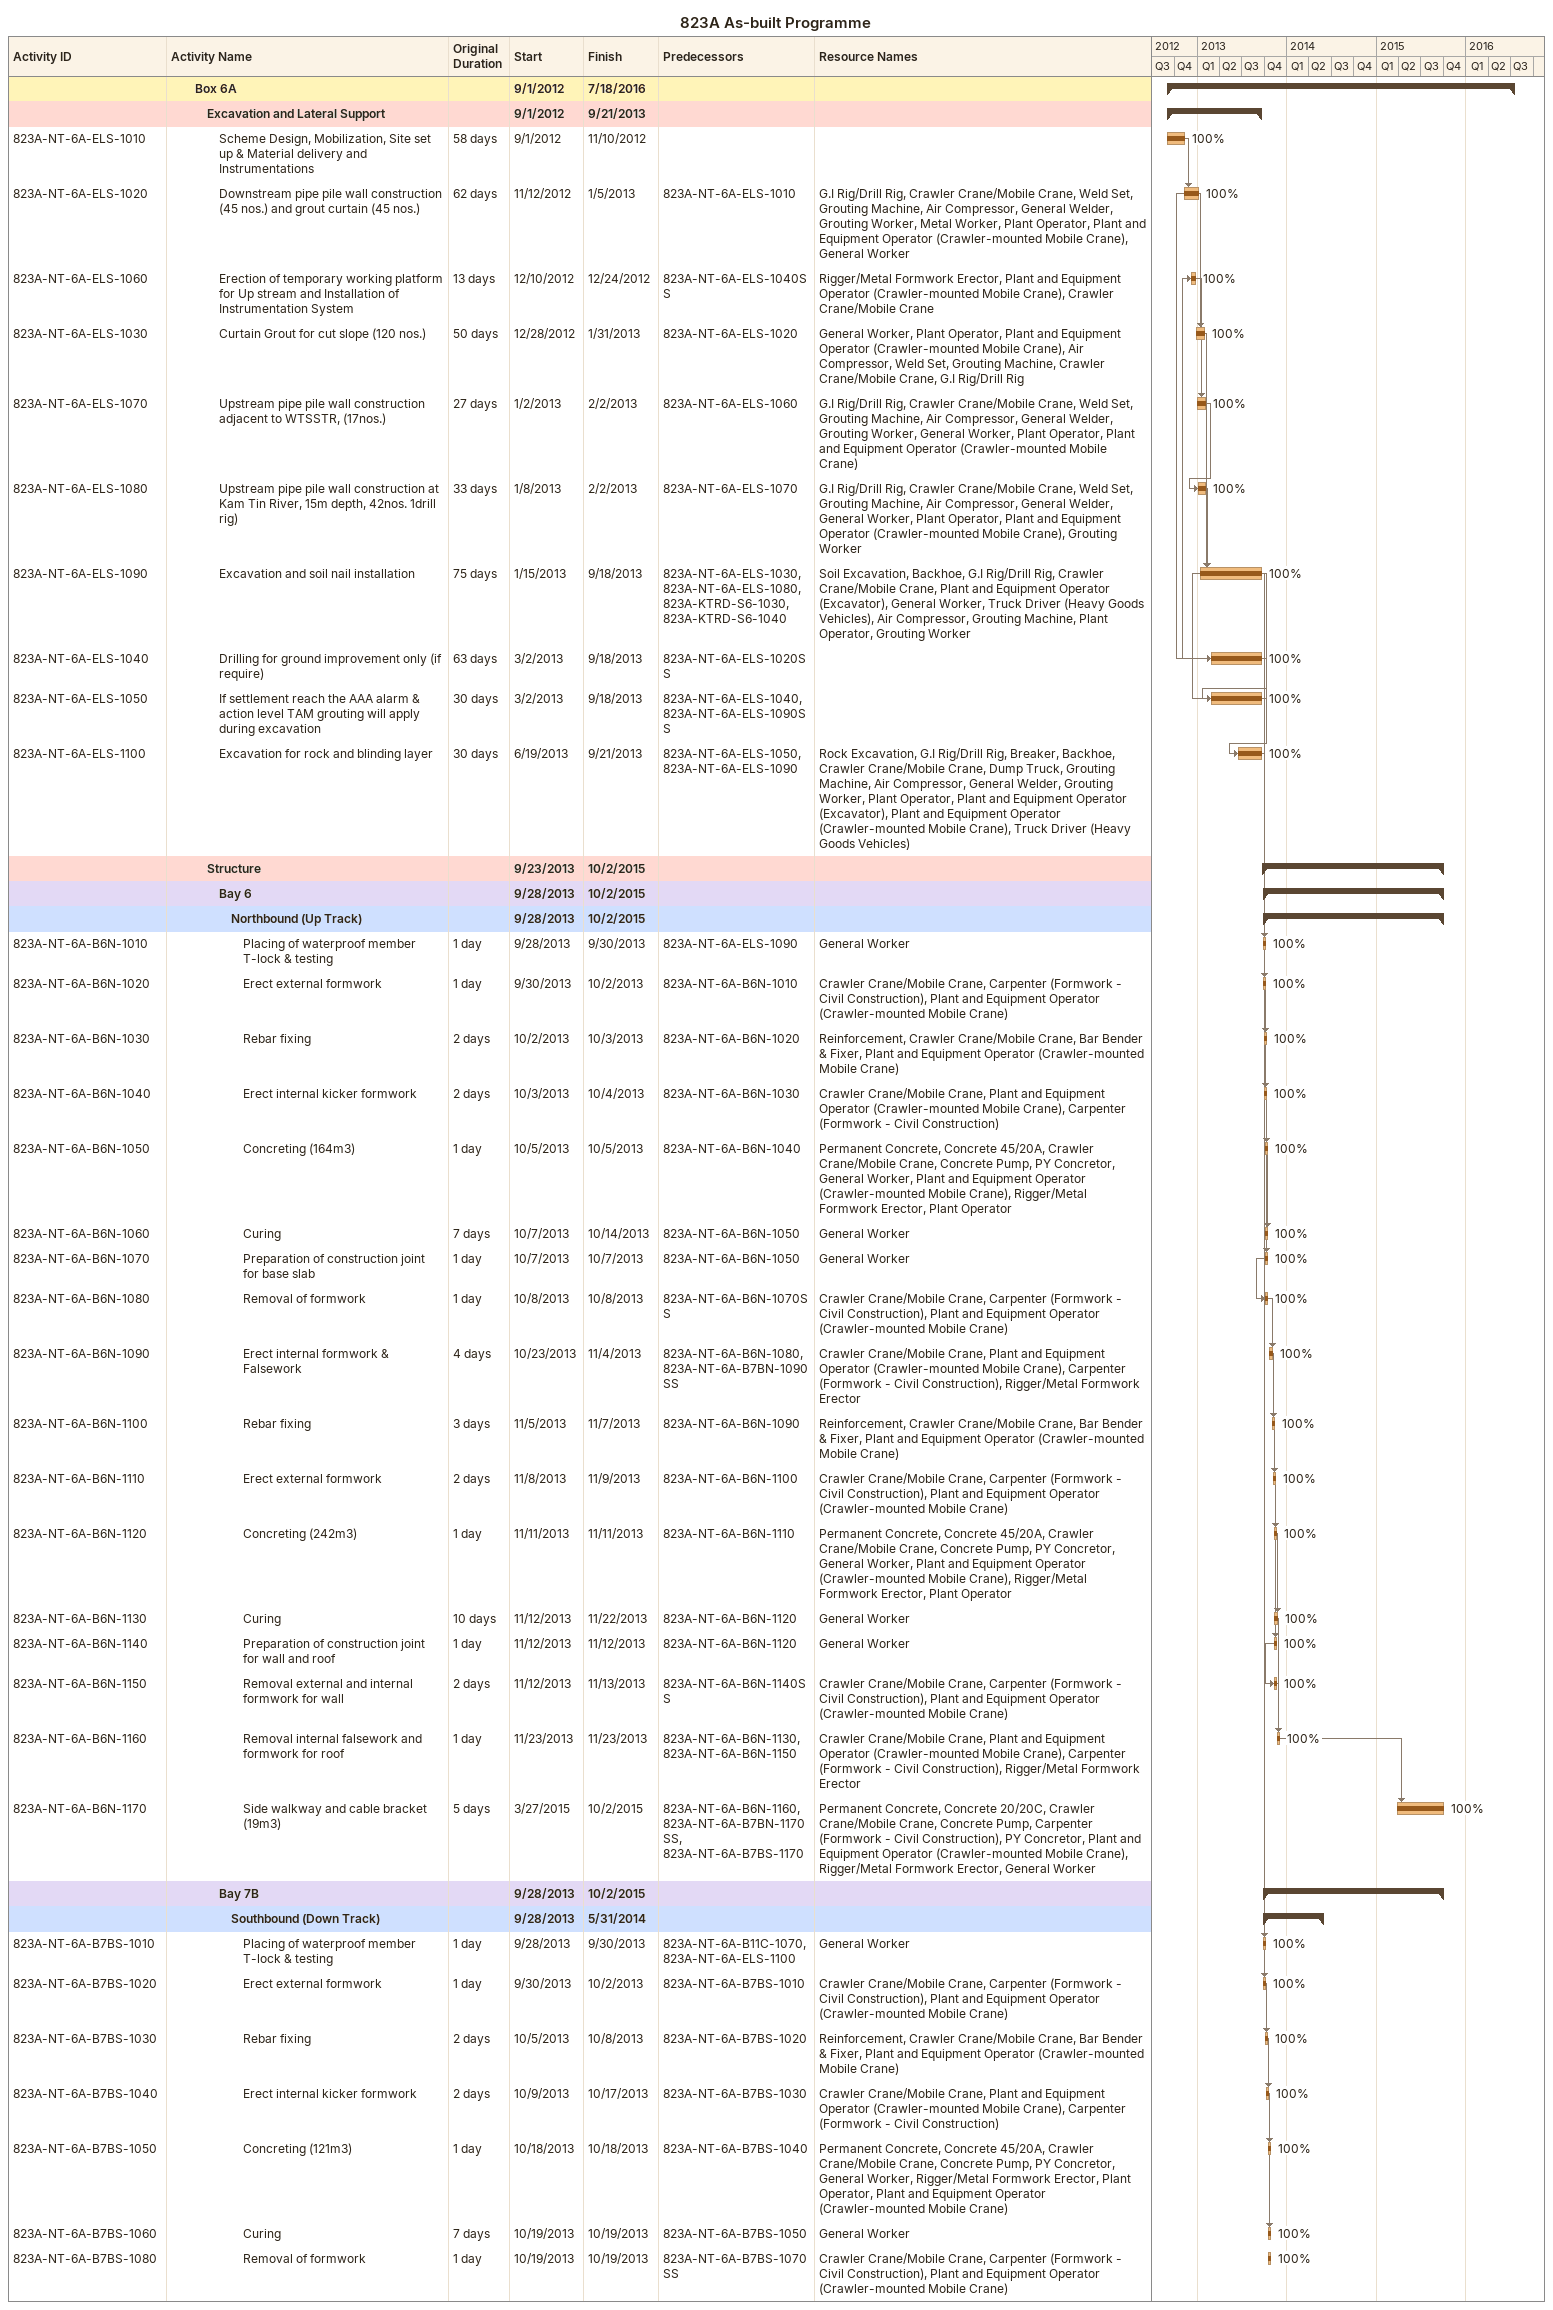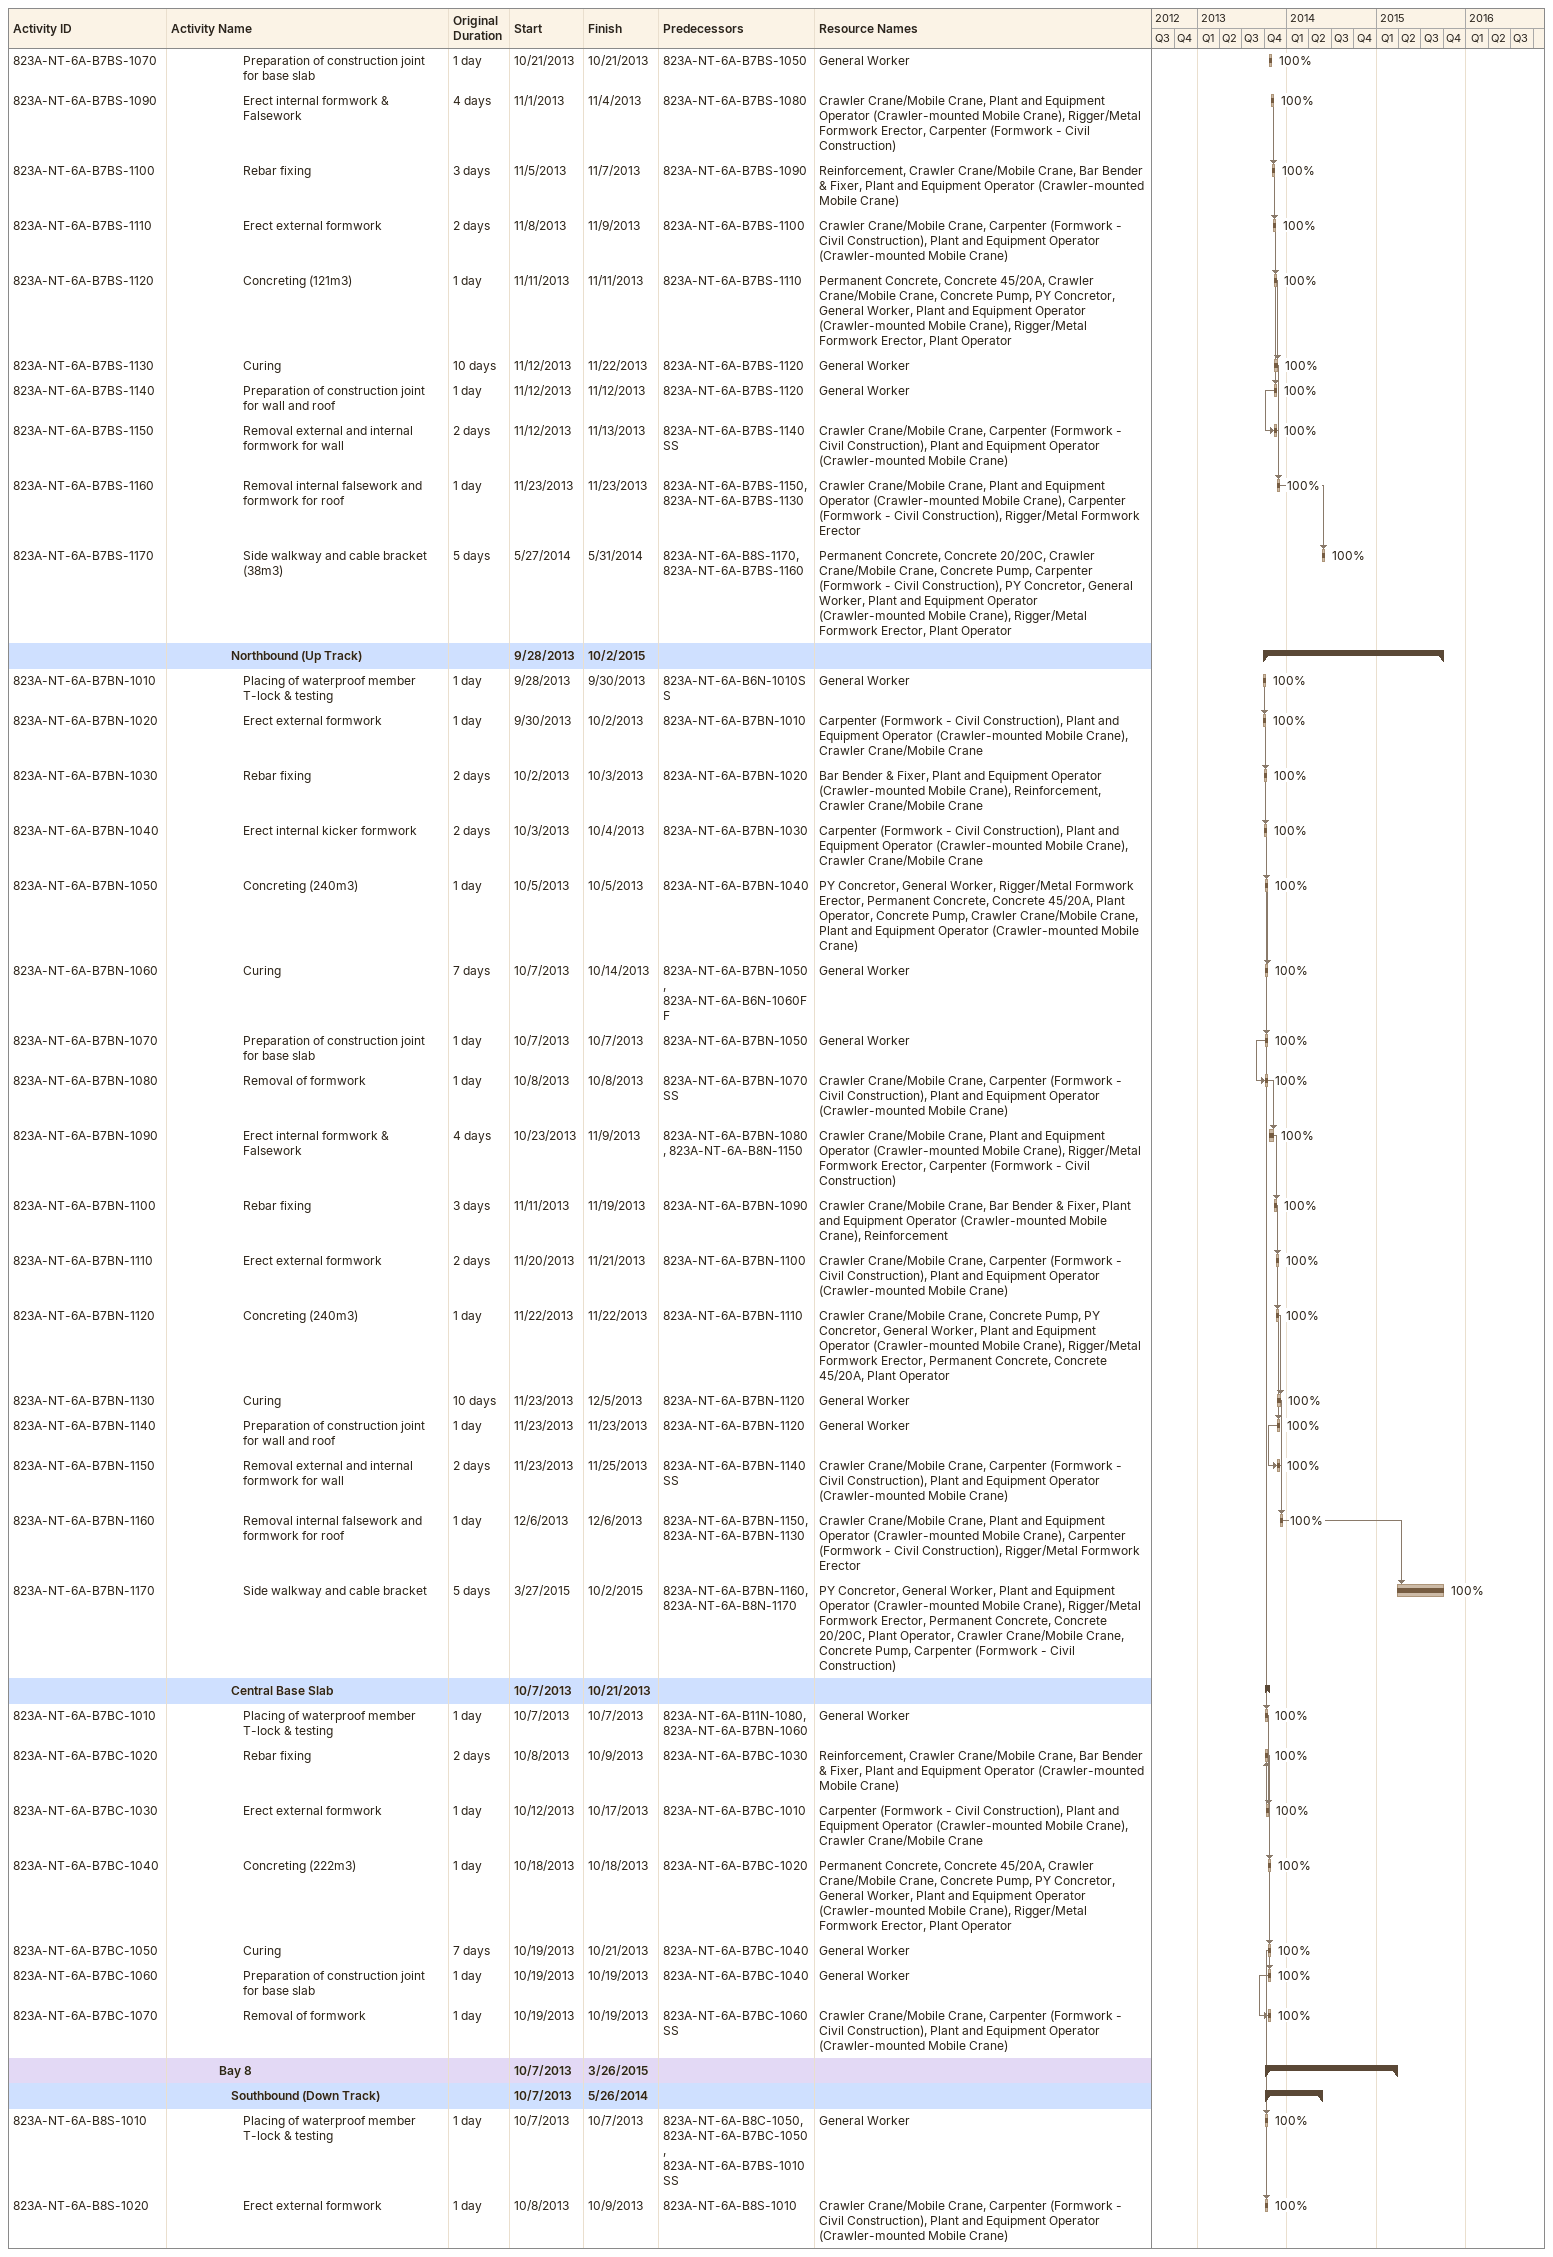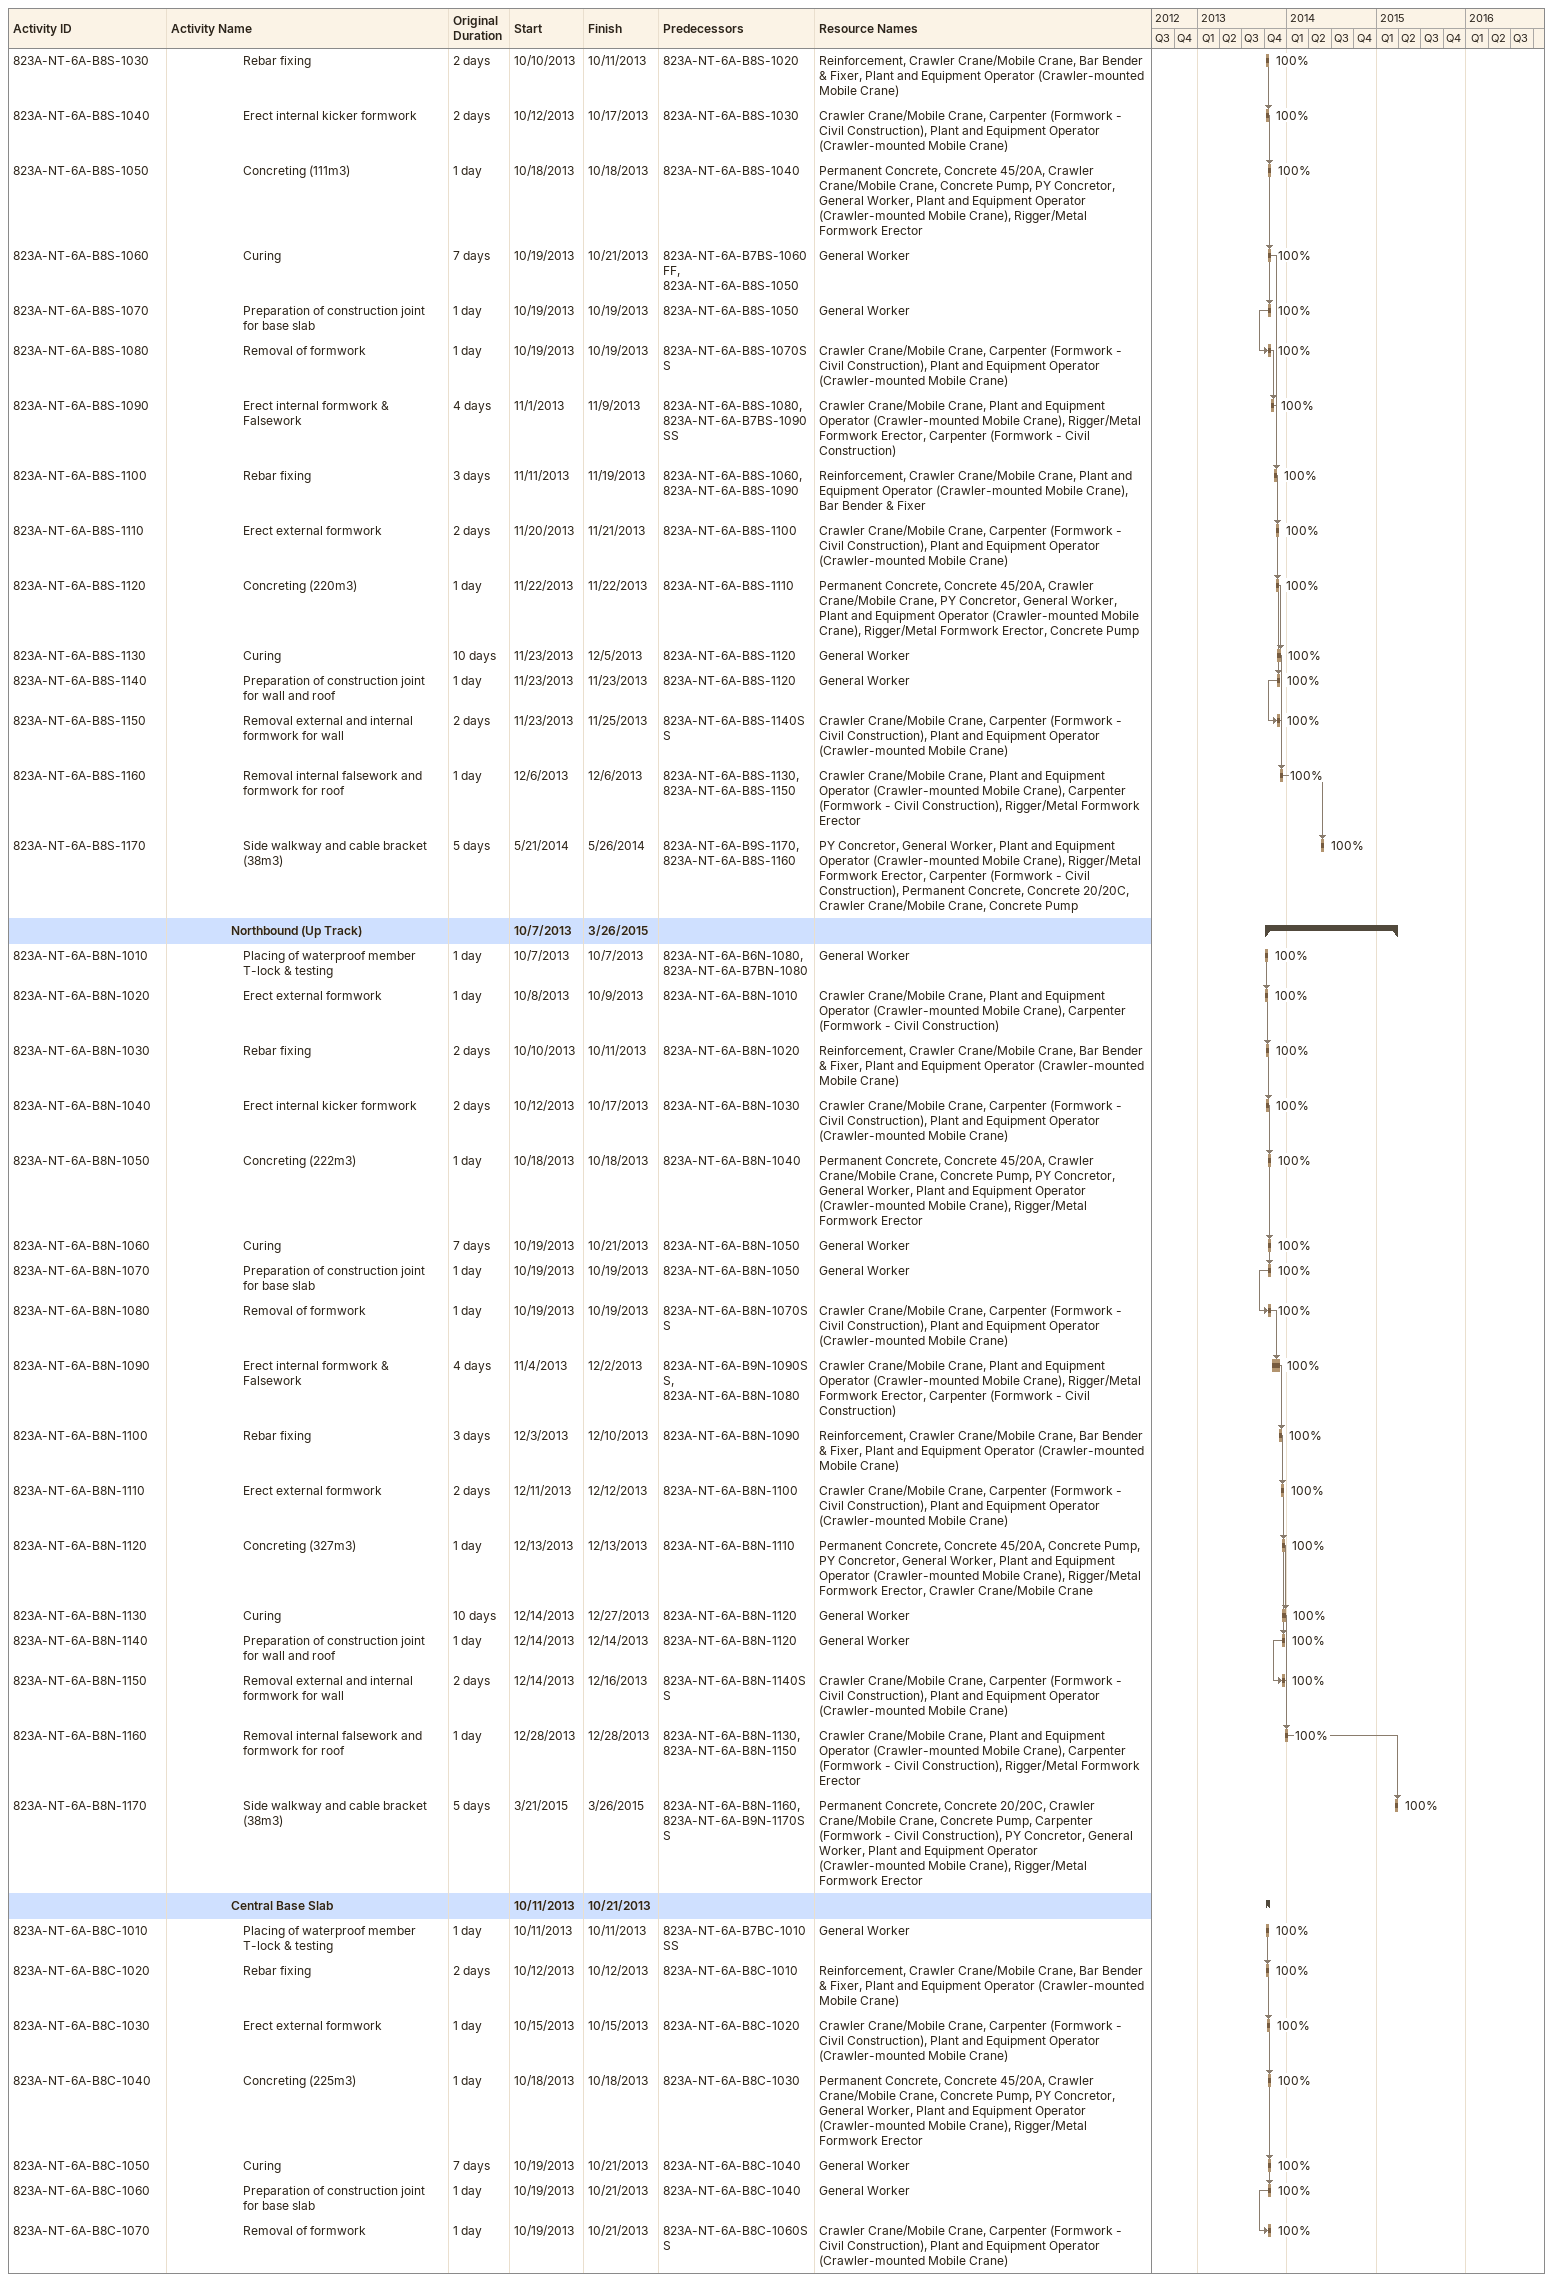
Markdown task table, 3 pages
823A As-built Programme

| ID | Level | Task | Original duration | Start | Finish | Predecessors | Resources | % complete |
|---|---|---|---|---|---|---|---|---|
|  | 3 | **Box 6A** |  | 2012-09-01 | 2016-07-18 |  |  |  |
|  | 4 | **Excavation and Lateral Support** |  | 2012-09-01 | 2013-09-21 |  |  |  |
| 823A-NT-6A-ELS-1010 | 5 | Scheme Design, Mobilization, Site set up & Material delivery and Instrumentations | 58d | 2012-09-01 | 2012-11-10 |  |  | 100 |
| 823A-NT-6A-ELS-1020 | 5 | Downstream pipe pile wall construction (45 nos.) and grout curtain (45 nos.) | 62d | 2012-11-12 | 2013-01-05 | 823A-NT-6A-ELS-1010 | G.I Rig/Drill Rig, Crawler Crane/Mobile Crane, Weld Set, Grouting Machine, Air Compressor, General Welder, Grouting Worker, Metal Worker, Plant Operator, Plant and Equipment Operator (Crawler-mounted Mobile Crane), General Worker | 100 |
| 823A-NT-6A-ELS-1060 | 5 | Erection of temporary working platform for Up stream and Installation of Instrumentation System | 13d | 2012-12-10 | 2012-12-24 | 823A-NT-6A-ELS-1040SS | Rigger/Metal Formwork Erector, Plant and Equipment Operator (Crawler-mounted Mobile Crane), Crawler Crane/Mobile Crane | 100 |
| 823A-NT-6A-ELS-1030 | 5 | Curtain Grout for cut slope (120 nos.) | 50d | 2012-12-28 | 2013-01-31 | 823A-NT-6A-ELS-1020 | General Worker, Plant Operator, Plant and Equipment Operator (Crawler-mounted Mobile Crane), Air Compressor, Weld Set, Grouting Machine, Crawler Crane/Mobile Crane, G.I Rig/Drill Rig | 100 |
| 823A-NT-6A-ELS-1070 | 5 | Upstream pipe pile wall construction adjacent to WTSSTR, (17nos.) | 27d | 2013-01-02 | 2013-02-02 | 823A-NT-6A-ELS-1060 | G.I Rig/Drill Rig, Crawler Crane/Mobile Crane, Weld Set, Grouting Machine, Air Compressor, General Welder, Grouting Worker, General Worker, Plant Operator, Plant and Equipment Operator (Crawler-mounted Mobile Crane) | 100 |
| 823A-NT-6A-ELS-1080 | 5 | Upstream pipe pile wall construction at Kam Tin River, 15m depth, 42nos. 1drill rig) | 33d | 2013-01-08 | 2013-02-02 | 823A-NT-6A-ELS-1070 | G.I Rig/Drill Rig, Crawler Crane/Mobile Crane, Weld Set, Grouting Machine, Air Compressor, General Welder, General Worker, Plant Operator, Plant and Equipment Operator (Crawler-mounted Mobile Crane), Grouting Worker | 100 |
| 823A-NT-6A-ELS-1090 | 5 | Excavation and soil nail installation | 75d | 2013-01-15 | 2013-09-18 | 823A-NT-6A-ELS-1030, 823A-NT-6A-ELS-1080, 823A-KTRD-S6-1030, 823A-KTRD-S6-1040 | Soil Excavation, Backhoe, G.I Rig/Drill Rig, Crawler Crane/Mobile Crane, Plant and Equipment Operator (Excavator), General Worker, Truck Driver (Heavy Goods Vehicles), Air Compressor, Grouting Machine, Plant Operator, Grouting Worker | 100 |
| 823A-NT-6A-ELS-1040 | 5 | Drilling for ground improvement only (if require) | 63d | 2013-03-02 | 2013-09-18 | 823A-NT-6A-ELS-1020SS |  | 100 |
| 823A-NT-6A-ELS-1050 | 5 | If settlement reach the AAA alarm & action level TAM grouting will apply during excavation | 30d | 2013-03-02 | 2013-09-18 | 823A-NT-6A-ELS-1040, 823A-NT-6A-ELS-1090SS |  | 100 |
| 823A-NT-6A-ELS-1100 | 5 | Excavation for rock and blinding layer | 30d | 2013-06-19 | 2013-09-21 | 823A-NT-6A-ELS-1050, 823A-NT-6A-ELS-1090 | Rock Excavation, G.I Rig/Drill Rig, Breaker, Backhoe, Crawler Crane/Mobile Crane, Dump Truck, Grouting Machine, Air Compressor, General Welder, Grouting Worker, Plant Operator, Plant and Equipment Operator (Excavator), Plant and Equipment Operator (Crawler-mounted Mobile Crane), Truck Driver (Heavy Goods Vehicles) | 100 |
|  | 4 | **Structure** |  | 2013-09-23 | 2015-10-02 |  |  |  |
|  | 5 | **Bay 6** |  | 2013-09-28 | 2015-10-02 |  |  |  |
|  | 6 | **Northbound (Up Track)** |  | 2013-09-28 | 2015-10-02 |  |  |  |
| 823A-NT-6A-B6N-1010 | 7 | Placing of waterproof member T-lock & testing | 1d | 2013-09-28 | 2013-09-30 | 823A-NT-6A-ELS-1090 | General Worker | 100 |
| 823A-NT-6A-B6N-1020 | 7 | Erect external formwork | 1d | 2013-09-30 | 2013-10-02 | 823A-NT-6A-B6N-1010 | Crawler Crane/Mobile Crane, Carpenter (Formwork - Civil Construction), Plant and Equipment Operator (Crawler-mounted Mobile Crane) | 100 |
| 823A-NT-6A-B6N-1030 | 7 | Rebar fixing | 2d | 2013-10-02 | 2013-10-03 | 823A-NT-6A-B6N-1020 | Reinforcement, Crawler Crane/Mobile Crane, Bar Bender & Fixer, Plant and Equipment Operator (Crawler-mounted Mobile Crane) | 100 |
| 823A-NT-6A-B6N-1040 | 7 | Erect internal kicker formwork | 2d | 2013-10-03 | 2013-10-04 | 823A-NT-6A-B6N-1030 | Crawler Crane/Mobile Crane, Plant and Equipment Operator (Crawler-mounted Mobile Crane), Carpenter (Formwork - Civil Construction) | 100 |
| 823A-NT-6A-B6N-1050 | 7 | Concreting (164m3) | 1d | 2013-10-05 | 2013-10-05 | 823A-NT-6A-B6N-1040 | Permanent Concrete, Concrete 45/20A, Crawler Crane/Mobile Crane, Concrete Pump, PY Concretor, General Worker, Plant and Equipment Operator (Crawler-mounted Mobile Crane), Rigger/Metal Formwork Erector, Plant Operator | 100 |
| 823A-NT-6A-B6N-1060 | 7 | Curing | 7d | 2013-10-07 | 2013-10-14 | 823A-NT-6A-B6N-1050 | General Worker | 100 |
| 823A-NT-6A-B6N-1070 | 7 | Preparation of construction joint for base slab | 1d | 2013-10-07 | 2013-10-07 | 823A-NT-6A-B6N-1050 | General Worker | 100 |
| 823A-NT-6A-B6N-1080 | 7 | Removal of formwork | 1d | 2013-10-08 | 2013-10-08 | 823A-NT-6A-B6N-1070SS | Crawler Crane/Mobile Crane, Carpenter (Formwork - Civil Construction), Plant and Equipment Operator (Crawler-mounted Mobile Crane) | 100 |
| 823A-NT-6A-B6N-1090 | 7 | Erect internal formwork & Falsework | 4d | 2013-10-23 | 2013-11-04 | 823A-NT-6A-B6N-1080, 823A-NT-6A-B7BN-1090SS | Crawler Crane/Mobile Crane, Plant and Equipment Operator (Crawler-mounted Mobile Crane), Carpenter (Formwork - Civil Construction), Rigger/Metal Formwork Erector | 100 |
| 823A-NT-6A-B6N-1100 | 7 | Rebar fixing | 3d | 2013-11-05 | 2013-11-07 | 823A-NT-6A-B6N-1090 | Reinforcement, Crawler Crane/Mobile Crane, Bar Bender & Fixer, Plant and Equipment Operator (Crawler-mounted Mobile Crane) | 100 |
| 823A-NT-6A-B6N-1110 | 7 | Erect external formwork | 2d | 2013-11-08 | 2013-11-09 | 823A-NT-6A-B6N-1100 | Crawler Crane/Mobile Crane, Carpenter (Formwork - Civil Construction), Plant and Equipment Operator (Crawler-mounted Mobile Crane) | 100 |
| 823A-NT-6A-B6N-1120 | 7 | Concreting (242m3) | 1d | 2013-11-11 | 2013-11-11 | 823A-NT-6A-B6N-1110 | Permanent Concrete, Concrete 45/20A, Crawler Crane/Mobile Crane, Concrete Pump, PY Concretor, General Worker, Plant and Equipment Operator (Crawler-mounted Mobile Crane), Rigger/Metal Formwork Erector, Plant Operator | 100 |
| 823A-NT-6A-B6N-1130 | 7 | Curing | 10d | 2013-11-12 | 2013-11-22 | 823A-NT-6A-B6N-1120 | General Worker | 100 |
| 823A-NT-6A-B6N-1140 | 7 | Preparation of construction joint for wall and roof | 1d | 2013-11-12 | 2013-11-12 | 823A-NT-6A-B6N-1120 | General Worker | 100 |
| 823A-NT-6A-B6N-1150 | 7 | Removal external and internal formwork for wall | 2d | 2013-11-12 | 2013-11-13 | 823A-NT-6A-B6N-1140SS | Crawler Crane/Mobile Crane, Carpenter (Formwork - Civil Construction), Plant and Equipment Operator (Crawler-mounted Mobile Crane) | 100 |
| 823A-NT-6A-B6N-1160 | 7 | Removal internal falsework and formwork for roof | 1d | 2013-11-23 | 2013-11-23 | 823A-NT-6A-B6N-1130, 823A-NT-6A-B6N-1150 | Crawler Crane/Mobile Crane, Plant and Equipment Operator (Crawler-mounted Mobile Crane), Carpenter (Formwork - Civil Construction), Rigger/Metal Formwork Erector | 100 |
| 823A-NT-6A-B6N-1170 | 7 | Side walkway and cable bracket (19m3) | 5d | 2015-03-27 | 2015-10-02 | 823A-NT-6A-B6N-1160, 823A-NT-6A-B7BN-1170SS, 823A-NT-6A-B7BS-1170 | Permanent Concrete, Concrete 20/20C, Crawler Crane/Mobile Crane, Concrete Pump, Carpenter (Formwork - Civil Construction), PY Concretor, Plant and Equipment Operator (Crawler-mounted Mobile Crane), Rigger/Metal Formwork Erector, General Worker | 100 |
|  | 5 | **Bay 7B** |  | 2013-09-28 | 2015-10-02 |  |  |  |
|  | 6 | **Southbound (Down Track)** |  | 2013-09-28 | 2014-05-31 |  |  |  |
| 823A-NT-6A-B7BS-1010 | 7 | Placing of waterproof member T-lock & testing | 1d | 2013-09-28 | 2013-09-30 | 823A-NT-6A-B11C-1070, 823A-NT-6A-ELS-1100 | General Worker | 100 |
| 823A-NT-6A-B7BS-1020 | 7 | Erect external formwork | 1d | 2013-09-30 | 2013-10-02 | 823A-NT-6A-B7BS-1010 | Crawler Crane/Mobile Crane, Carpenter (Formwork - Civil Construction), Plant and Equipment Operator (Crawler-mounted Mobile Crane) | 100 |
| 823A-NT-6A-B7BS-1030 | 7 | Rebar fixing | 2d | 2013-10-05 | 2013-10-08 | 823A-NT-6A-B7BS-1020 | Reinforcement, Crawler Crane/Mobile Crane, Bar Bender & Fixer, Plant and Equipment Operator (Crawler-mounted Mobile Crane) | 100 |
| 823A-NT-6A-B7BS-1040 | 7 | Erect internal kicker formwork | 2d | 2013-10-09 | 2013-10-17 | 823A-NT-6A-B7BS-1030 | Crawler Crane/Mobile Crane, Plant and Equipment Operator (Crawler-mounted Mobile Crane), Carpenter (Formwork - Civil Construction) | 100 |
| 823A-NT-6A-B7BS-1050 | 7 | Concreting (121m3) | 1d | 2013-10-18 | 2013-10-18 | 823A-NT-6A-B7BS-1040 | Permanent Concrete, Concrete 45/20A, Crawler Crane/Mobile Crane, Concrete Pump, PY Concretor, General Worker, Rigger/Metal Formwork Erector, Plant Operator, Plant and Equipment Operator (Crawler-mounted Mobile Crane) | 100 |
| 823A-NT-6A-B7BS-1060 | 7 | Curing | 7d | 2013-10-19 | 2013-10-19 | 823A-NT-6A-B7BS-1050 | General Worker | 100 |
| 823A-NT-6A-B7BS-1080 | 7 | Removal of formwork | 1d | 2013-10-19 | 2013-10-19 | 823A-NT-6A-B7BS-1070SS | Crawler Crane/Mobile Crane, Carpenter (Formwork - Civil Construction), Plant and Equipment Operator (Crawler-mounted Mobile Crane) | 100 |
| 823A-NT-6A-B7BS-1070 | 7 | Preparation of construction joint for base slab | 1d | 2013-10-21 | 2013-10-21 | 823A-NT-6A-B7BS-1050 | General Worker | 100 |
| 823A-NT-6A-B7BS-1090 | 7 | Erect internal formwork & Falsework | 4d | 2013-11-01 | 2013-11-04 | 823A-NT-6A-B7BS-1080 | Crawler Crane/Mobile Crane, Plant and Equipment Operator (Crawler-mounted Mobile Crane), Rigger/Metal Formwork Erector, Carpenter (Formwork - Civil Construction) | 100 |
| 823A-NT-6A-B7BS-1100 | 7 | Rebar fixing | 3d | 2013-11-05 | 2013-11-07 | 823A-NT-6A-B7BS-1090 | Reinforcement, Crawler Crane/Mobile Crane, Bar Bender & Fixer, Plant and Equipment Operator (Crawler-mounted Mobile Crane) | 100 |
| 823A-NT-6A-B7BS-1110 | 7 | Erect external formwork | 2d | 2013-11-08 | 2013-11-09 | 823A-NT-6A-B7BS-1100 | Crawler Crane/Mobile Crane, Carpenter (Formwork - Civil Construction), Plant and Equipment Operator (Crawler-mounted Mobile Crane) | 100 |
| 823A-NT-6A-B7BS-1120 | 7 | Concreting (121m3) | 1d | 2013-11-11 | 2013-11-11 | 823A-NT-6A-B7BS-1110 | Permanent Concrete, Concrete 45/20A, Crawler Crane/Mobile Crane, Concrete Pump, PY Concretor, General Worker, Plant and Equipment Operator (Crawler-mounted Mobile Crane), Rigger/Metal Formwork Erector, Plant Operator | 100 |
| 823A-NT-6A-B7BS-1130 | 7 | Curing | 10d | 2013-11-12 | 2013-11-22 | 823A-NT-6A-B7BS-1120 | General Worker | 100 |
| 823A-NT-6A-B7BS-1140 | 7 | Preparation of construction joint for wall and roof | 1d | 2013-11-12 | 2013-11-12 | 823A-NT-6A-B7BS-1120 | General Worker | 100 |
| 823A-NT-6A-B7BS-1150 | 7 | Removal external and internal formwork for wall | 2d | 2013-11-12 | 2013-11-13 | 823A-NT-6A-B7BS-1140SS | Crawler Crane/Mobile Crane, Carpenter (Formwork - Civil Construction), Plant and Equipment Operator (Crawler-mounted Mobile Crane) | 100 |
| 823A-NT-6A-B7BS-1160 | 7 | Removal internal falsework and formwork for roof | 1d | 2013-11-23 | 2013-11-23 | 823A-NT-6A-B7BS-1150, 823A-NT-6A-B7BS-1130 | Crawler Crane/Mobile Crane, Plant and Equipment Operator (Crawler-mounted Mobile Crane), Carpenter (Formwork - Civil Construction), Rigger/Metal Formwork Erector | 100 |
| 823A-NT-6A-B7BS-1170 | 7 | Side walkway and cable bracket (38m3) | 5d | 2014-05-27 | 2014-05-31 | 823A-NT-6A-B8S-1170, 823A-NT-6A-B7BS-1160 | Permanent Concrete, Concrete 20/20C, Crawler Crane/Mobile Crane, Concrete Pump, Carpenter (Formwork - Civil Construction), PY Concretor, General Worker, Plant and Equipment Operator (Crawler-mounted Mobile Crane), Rigger/Metal Formwork Erector, Plant Operator | 100 |
|  | 6 | **Northbound (Up Track)** |  | 2013-09-28 | 2015-10-02 |  |  |  |
| 823A-NT-6A-B7BN-1010 | 7 | Placing of waterproof member T-lock & testing | 1d | 2013-09-28 | 2013-09-30 | 823A-NT-6A-B6N-1010SS | General Worker | 100 |
| 823A-NT-6A-B7BN-1020 | 7 | Erect external formwork | 1d | 2013-09-30 | 2013-10-02 | 823A-NT-6A-B7BN-1010 | Carpenter (Formwork - Civil Construction), Plant and Equipment Operator (Crawler-mounted Mobile Crane), Crawler Crane/Mobile Crane | 100 |
| 823A-NT-6A-B7BN-1030 | 7 | Rebar fixing | 2d | 2013-10-02 | 2013-10-03 | 823A-NT-6A-B7BN-1020 | Bar Bender & Fixer, Plant and Equipment Operator (Crawler-mounted Mobile Crane), Reinforcement, Crawler Crane/Mobile Crane | 100 |
| 823A-NT-6A-B7BN-1040 | 7 | Erect internal kicker formwork | 2d | 2013-10-03 | 2013-10-04 | 823A-NT-6A-B7BN-1030 | Carpenter (Formwork - Civil Construction), Plant and Equipment Operator (Crawler-mounted Mobile Crane), Crawler Crane/Mobile Crane | 100 |
| 823A-NT-6A-B7BN-1050 | 7 | Concreting (240m3) | 1d | 2013-10-05 | 2013-10-05 | 823A-NT-6A-B7BN-1040 | PY Concretor, General Worker, Rigger/Metal Formwork Erector, Permanent Concrete, Concrete 45/20A, Plant Operator, Concrete Pump, Crawler Crane/Mobile Crane, Plant and Equipment Operator (Crawler-mounted Mobile Crane) | 100 |
| 823A-NT-6A-B7BN-1060 | 7 | Curing | 7d | 2013-10-07 | 2013-10-14 | 823A-NT-6A-B7BN-1050, 823A-NT-6A-B6N-1060FF | General Worker | 100 |
| 823A-NT-6A-B7BN-1070 | 7 | Preparation of construction joint for base slab | 1d | 2013-10-07 | 2013-10-07 | 823A-NT-6A-B7BN-1050 | General Worker | 100 |
| 823A-NT-6A-B7BN-1080 | 7 | Removal of formwork | 1d | 2013-10-08 | 2013-10-08 | 823A-NT-6A-B7BN-1070SS | Crawler Crane/Mobile Crane, Carpenter (Formwork - Civil Construction), Plant and Equipment Operator (Crawler-mounted Mobile Crane) | 100 |
| 823A-NT-6A-B7BN-1090 | 7 | Erect internal formwork & Falsework | 4d | 2013-10-23 | 2013-11-09 | 823A-NT-6A-B7BN-1080, 823A-NT-6A-B8N-1150 | Crawler Crane/Mobile Crane, Plant and Equipment Operator (Crawler-mounted Mobile Crane), Rigger/Metal Formwork Erector, Carpenter (Formwork - Civil Construction) | 100 |
| 823A-NT-6A-B7BN-1100 | 7 | Rebar fixing | 3d | 2013-11-11 | 2013-11-19 | 823A-NT-6A-B7BN-1090 | Crawler Crane/Mobile Crane, Bar Bender & Fixer, Plant and Equipment Operator (Crawler-mounted Mobile Crane), Reinforcement | 100 |
| 823A-NT-6A-B7BN-1110 | 7 | Erect external formwork | 2d | 2013-11-20 | 2013-11-21 | 823A-NT-6A-B7BN-1100 | Crawler Crane/Mobile Crane, Carpenter (Formwork - Civil Construction), Plant and Equipment Operator (Crawler-mounted Mobile Crane) | 100 |
| 823A-NT-6A-B7BN-1120 | 7 | Concreting (240m3) | 1d | 2013-11-22 | 2013-11-22 | 823A-NT-6A-B7BN-1110 | Crawler Crane/Mobile Crane, Concrete Pump, PY Concretor, General Worker, Plant and Equipment Operator (Crawler-mounted Mobile Crane), Rigger/Metal Formwork Erector, Permanent Concrete, Concrete 45/20A, Plant Operator | 100 |
| 823A-NT-6A-B7BN-1130 | 7 | Curing | 10d | 2013-11-23 | 2013-12-05 | 823A-NT-6A-B7BN-1120 | General Worker | 100 |
| 823A-NT-6A-B7BN-1140 | 7 | Preparation of construction joint for wall and roof | 1d | 2013-11-23 | 2013-11-23 | 823A-NT-6A-B7BN-1120 | General Worker | 100 |
| 823A-NT-6A-B7BN-1150 | 7 | Removal external and internal formwork for wall | 2d | 2013-11-23 | 2013-11-25 | 823A-NT-6A-B7BN-1140SS | Crawler Crane/Mobile Crane, Carpenter (Formwork - Civil Construction), Plant and Equipment Operator (Crawler-mounted Mobile Crane) | 100 |
| 823A-NT-6A-B7BN-1160 | 7 | Removal internal falsework and formwork for roof | 1d | 2013-12-06 | 2013-12-06 | 823A-NT-6A-B7BN-1150, 823A-NT-6A-B7BN-1130 | Crawler Crane/Mobile Crane, Plant and Equipment Operator (Crawler-mounted Mobile Crane), Carpenter (Formwork - Civil Construction), Rigger/Metal Formwork Erector | 100 |
| 823A-NT-6A-B7BN-1170 | 7 | Side walkway and cable bracket | 5d | 2015-03-27 | 2015-10-02 | 823A-NT-6A-B7BN-1160, 823A-NT-6A-B8N-1170 | PY Concretor, General Worker, Plant and Equipment Operator (Crawler-mounted Mobile Crane), Rigger/Metal Formwork Erector, Permanent Concrete, Concrete 20/20C, Plant Operator, Crawler Crane/Mobile Crane, Concrete Pump, Carpenter (Formwork - Civil Construction) | 100 |
|  | 6 | **Central Base Slab** |  | 2013-10-07 | 2013-10-21 |  |  |  |
| 823A-NT-6A-B7BC-1010 | 7 | Placing of waterproof member T-lock & testing | 1d | 2013-10-07 | 2013-10-07 | 823A-NT-6A-B11N-1080, 823A-NT-6A-B7BN-1060 | General Worker | 100 |
| 823A-NT-6A-B7BC-1020 | 7 | Rebar fixing | 2d | 2013-10-08 | 2013-10-09 | 823A-NT-6A-B7BC-1030 | Reinforcement, Crawler Crane/Mobile Crane, Bar Bender & Fixer, Plant and Equipment Operator (Crawler-mounted Mobile Crane) | 100 |
| 823A-NT-6A-B7BC-1030 | 7 | Erect external formwork | 1d | 2013-10-12 | 2013-10-17 | 823A-NT-6A-B7BC-1010 | Carpenter (Formwork - Civil Construction), Plant and Equipment Operator (Crawler-mounted Mobile Crane), Crawler Crane/Mobile Crane | 100 |
| 823A-NT-6A-B7BC-1040 | 7 | Concreting (222m3) | 1d | 2013-10-18 | 2013-10-18 | 823A-NT-6A-B7BC-1020 | Permanent Concrete, Concrete 45/20A, Crawler Crane/Mobile Crane, Concrete Pump, PY Concretor, General Worker, Plant and Equipment Operator (Crawler-mounted Mobile Crane), Rigger/Metal Formwork Erector, Plant Operator | 100 |
| 823A-NT-6A-B7BC-1050 | 7 | Curing | 7d | 2013-10-19 | 2013-10-21 | 823A-NT-6A-B7BC-1040 | General Worker | 100 |
| 823A-NT-6A-B7BC-1060 | 7 | Preparation of construction joint for base slab | 1d | 2013-10-19 | 2013-10-19 | 823A-NT-6A-B7BC-1040 | General Worker | 100 |
| 823A-NT-6A-B7BC-1070 | 7 | Removal of formwork | 1d | 2013-10-19 | 2013-10-19 | 823A-NT-6A-B7BC-1060SS | Crawler Crane/Mobile Crane, Carpenter (Formwork - Civil Construction), Plant and Equipment Operator (Crawler-mounted Mobile Crane) | 100 |
|  | 5 | **Bay 8** |  | 2013-10-07 | 2015-03-26 |  |  |  |
|  | 6 | **Southbound (Down Track)** |  | 2013-10-07 | 2014-05-26 |  |  |  |
| 823A-NT-6A-B8S-1010 | 7 | Placing of waterproof member T-lock & testing | 1d | 2013-10-07 | 2013-10-07 | 823A-NT-6A-B8C-1050, 823A-NT-6A-B7BC-1050, 823A-NT-6A-B7BS-1010SS | General Worker | 100 |
| 823A-NT-6A-B8S-1020 | 7 | Erect external formwork | 1d | 2013-10-08 | 2013-10-09 | 823A-NT-6A-B8S-1010 | Crawler Crane/Mobile Crane, Carpenter (Formwork - Civil Construction), Plant and Equipment Operator (Crawler-mounted Mobile Crane) | 100 |
| 823A-NT-6A-B8S-1030 | 7 | Rebar fixing | 2d | 2013-10-10 | 2013-10-11 | 823A-NT-6A-B8S-1020 | Reinforcement, Crawler Crane/Mobile Crane, Bar Bender & Fixer, Plant and Equipment Operator (Crawler-mounted Mobile Crane) | 100 |
| 823A-NT-6A-B8S-1040 | 7 | Erect internal kicker formwork | 2d | 2013-10-12 | 2013-10-17 | 823A-NT-6A-B8S-1030 | Crawler Crane/Mobile Crane, Carpenter (Formwork - Civil Construction), Plant and Equipment Operator (Crawler-mounted Mobile Crane) | 100 |
| 823A-NT-6A-B8S-1050 | 7 | Concreting (111m3) | 1d | 2013-10-18 | 2013-10-18 | 823A-NT-6A-B8S-1040 | Permanent Concrete, Concrete 45/20A, Crawler Crane/Mobile Crane, Concrete Pump, PY Concretor, General Worker, Plant and Equipment Operator (Crawler-mounted Mobile Crane), Rigger/Metal Formwork Erector | 100 |
| 823A-NT-6A-B8S-1060 | 7 | Curing | 7d | 2013-10-19 | 2013-10-21 | 823A-NT-6A-B7BS-1060FF, 823A-NT-6A-B8S-1050 | General Worker | 100 |
| 823A-NT-6A-B8S-1070 | 7 | Preparation of construction joint for base slab | 1d | 2013-10-19 | 2013-10-19 | 823A-NT-6A-B8S-1050 | General Worker | 100 |
| 823A-NT-6A-B8S-1080 | 7 | Removal of formwork | 1d | 2013-10-19 | 2013-10-19 | 823A-NT-6A-B8S-1070SS | Crawler Crane/Mobile Crane, Carpenter (Formwork - Civil Construction), Plant and Equipment Operator (Crawler-mounted Mobile Crane) | 100 |
| 823A-NT-6A-B8S-1090 | 7 | Erect internal formwork & Falsework | 4d | 2013-11-01 | 2013-11-09 | 823A-NT-6A-B8S-1080, 823A-NT-6A-B7BS-1090SS | Crawler Crane/Mobile Crane, Plant and Equipment Operator (Crawler-mounted Mobile Crane), Rigger/Metal Formwork Erector, Carpenter (Formwork - Civil Construction) | 100 |
| 823A-NT-6A-B8S-1100 | 7 | Rebar fixing | 3d | 2013-11-11 | 2013-11-19 | 823A-NT-6A-B8S-1060, 823A-NT-6A-B8S-1090 | Reinforcement, Crawler Crane/Mobile Crane, Plant and Equipment Operator (Crawler-mounted Mobile Crane), Bar Bender & Fixer | 100 |
| 823A-NT-6A-B8S-1110 | 7 | Erect external formwork | 2d | 2013-11-20 | 2013-11-21 | 823A-NT-6A-B8S-1100 | Crawler Crane/Mobile Crane, Carpenter (Formwork - Civil Construction), Plant and Equipment Operator (Crawler-mounted Mobile Crane) | 100 |
| 823A-NT-6A-B8S-1120 | 7 | Concreting (220m3) | 1d | 2013-11-22 | 2013-11-22 | 823A-NT-6A-B8S-1110 | Permanent Concrete, Concrete 45/20A, Crawler Crane/Mobile Crane, PY Concretor, General Worker, Plant and Equipment Operator (Crawler-mounted Mobile Crane), Rigger/Metal Formwork Erector, Concrete Pump | 100 |
| 823A-NT-6A-B8S-1130 | 7 | Curing | 10d | 2013-11-23 | 2013-12-05 | 823A-NT-6A-B8S-1120 | General Worker | 100 |
| 823A-NT-6A-B8S-1140 | 7 | Preparation of construction joint for wall and roof | 1d | 2013-11-23 | 2013-11-23 | 823A-NT-6A-B8S-1120 | General Worker | 100 |
| 823A-NT-6A-B8S-1150 | 7 | Removal external and internal formwork for wall | 2d | 2013-11-23 | 2013-11-25 | 823A-NT-6A-B8S-1140SS | Crawler Crane/Mobile Crane, Carpenter (Formwork - Civil Construction), Plant and Equipment Operator (Crawler-mounted Mobile Crane) | 100 |
| 823A-NT-6A-B8S-1160 | 7 | Removal internal falsework and formwork for roof | 1d | 2013-12-06 | 2013-12-06 | 823A-NT-6A-B8S-1130, 823A-NT-6A-B8S-1150 | Crawler Crane/Mobile Crane, Plant and Equipment Operator (Crawler-mounted Mobile Crane), Carpenter (Formwork - Civil Construction), Rigger/Metal Formwork Erector | 100 |
| 823A-NT-6A-B8S-1170 | 7 | Side walkway and cable bracket (38m3) | 5d | 2014-05-21 | 2014-05-26 | 823A-NT-6A-B9S-1170, 823A-NT-6A-B8S-1160 | PY Concretor, General Worker, Plant and Equipment Operator (Crawler-mounted Mobile Crane), Rigger/Metal Formwork Erector, Carpenter (Formwork - Civil Construction), Permanent Concrete, Concrete 20/20C, Crawler Crane/Mobile Crane, Concrete Pump | 100 |
|  | 6 | **Northbound (Up Track)** |  | 2013-10-07 | 2015-03-26 |  |  |  |
| 823A-NT-6A-B8N-1010 | 7 | Placing of waterproof member T-lock & testing | 1d | 2013-10-07 | 2013-10-07 | 823A-NT-6A-B6N-1080, 823A-NT-6A-B7BN-1080 | General Worker | 100 |
| 823A-NT-6A-B8N-1020 | 7 | Erect external formwork | 1d | 2013-10-08 | 2013-10-09 | 823A-NT-6A-B8N-1010 | Crawler Crane/Mobile Crane, Plant and Equipment Operator (Crawler-mounted Mobile Crane), Carpenter (Formwork - Civil Construction) | 100 |
| 823A-NT-6A-B8N-1030 | 7 | Rebar fixing | 2d | 2013-10-10 | 2013-10-11 | 823A-NT-6A-B8N-1020 | Reinforcement, Crawler Crane/Mobile Crane, Bar Bender & Fixer, Plant and Equipment Operator (Crawler-mounted Mobile Crane) | 100 |
| 823A-NT-6A-B8N-1040 | 7 | Erect internal kicker formwork | 2d | 2013-10-12 | 2013-10-17 | 823A-NT-6A-B8N-1030 | Crawler Crane/Mobile Crane, Carpenter (Formwork - Civil Construction), Plant and Equipment Operator (Crawler-mounted Mobile Crane) | 100 |
| 823A-NT-6A-B8N-1050 | 7 | Concreting (222m3) | 1d | 2013-10-18 | 2013-10-18 | 823A-NT-6A-B8N-1040 | Permanent Concrete, Concrete 45/20A, Crawler Crane/Mobile Crane, Concrete Pump, PY Concretor, General Worker, Plant and Equipment Operator (Crawler-mounted Mobile Crane), Rigger/Metal Formwork Erector | 100 |
| 823A-NT-6A-B8N-1060 | 7 | Curing | 7d | 2013-10-19 | 2013-10-21 | 823A-NT-6A-B8N-1050 | General Worker | 100 |
| 823A-NT-6A-B8N-1070 | 7 | Preparation of construction joint for base slab | 1d | 2013-10-19 | 2013-10-19 | 823A-NT-6A-B8N-1050 | General Worker | 100 |
| 823A-NT-6A-B8N-1080 | 7 | Removal of formwork | 1d | 2013-10-19 | 2013-10-19 | 823A-NT-6A-B8N-1070SS | Crawler Crane/Mobile Crane, Carpenter (Formwork - Civil Construction), Plant and Equipment Operator (Crawler-mounted Mobile Crane) | 100 |
| 823A-NT-6A-B8N-1090 | 7 | Erect internal formwork & Falsework | 4d | 2013-11-04 | 2013-12-02 | 823A-NT-6A-B9N-1090SS, 823A-NT-6A-B8N-1080 | Crawler Crane/Mobile Crane, Plant and Equipment Operator (Crawler-mounted Mobile Crane), Rigger/Metal Formwork Erector, Carpenter (Formwork - Civil Construction) | 100 |
| 823A-NT-6A-B8N-1100 | 7 | Rebar fixing | 3d | 2013-12-03 | 2013-12-10 | 823A-NT-6A-B8N-1090 | Reinforcement, Crawler Crane/Mobile Crane, Bar Bender & Fixer, Plant and Equipment Operator (Crawler-mounted Mobile Crane) | 100 |
| 823A-NT-6A-B8N-1110 | 7 | Erect external formwork | 2d | 2013-12-11 | 2013-12-12 | 823A-NT-6A-B8N-1100 | Crawler Crane/Mobile Crane, Carpenter (Formwork - Civil Construction), Plant and Equipment Operator (Crawler-mounted Mobile Crane) | 100 |
| 823A-NT-6A-B8N-1120 | 7 | Concreting (327m3) | 1d | 2013-12-13 | 2013-12-13 | 823A-NT-6A-B8N-1110 | Permanent Concrete, Concrete 45/20A, Concrete Pump, PY Concretor, General Worker, Plant and Equipment Operator (Crawler-mounted Mobile Crane), Rigger/Metal Formwork Erector, Crawler Crane/Mobile Crane | 100 |
| 823A-NT-6A-B8N-1130 | 7 | Curing | 10d | 2013-12-14 | 2013-12-27 | 823A-NT-6A-B8N-1120 | General Worker | 100 |
| 823A-NT-6A-B8N-1140 | 7 | Preparation of construction joint for wall and roof | 1d | 2013-12-14 | 2013-12-14 | 823A-NT-6A-B8N-1120 | General Worker | 100 |
| 823A-NT-6A-B8N-1150 | 7 | Removal external and internal formwork for wall | 2d | 2013-12-14 | 2013-12-16 | 823A-NT-6A-B8N-1140SS | Crawler Crane/Mobile Crane, Carpenter (Formwork - Civil Construction), Plant and Equipment Operator (Crawler-mounted Mobile Crane) | 100 |
| 823A-NT-6A-B8N-1160 | 7 | Removal internal falsework and formwork for roof | 1d | 2013-12-28 | 2013-12-28 | 823A-NT-6A-B8N-1130, 823A-NT-6A-B8N-1150 | Crawler Crane/Mobile Crane, Plant and Equipment Operator (Crawler-mounted Mobile Crane), Carpenter (Formwork - Civil Construction), Rigger/Metal Formwork Erector | 100 |
| 823A-NT-6A-B8N-1170 | 7 | Side walkway and cable bracket (38m3) | 5d | 2015-03-21 | 2015-03-26 | 823A-NT-6A-B8N-1160, 823A-NT-6A-B9N-1170SS | Permanent Concrete, Concrete 20/20C, Crawler Crane/Mobile Crane, Concrete Pump, Carpenter (Formwork - Civil Construction), PY Concretor, General Worker, Plant and Equipment Operator (Crawler-mounted Mobile Crane), Rigger/Metal Formwork Erector | 100 |
|  | 6 | **Central Base Slab** |  | 2013-10-11 | 2013-10-21 |  |  |  |
| 823A-NT-6A-B8C-1010 | 7 | Placing of waterproof member T-lock & testing | 1d | 2013-10-11 | 2013-10-11 | 823A-NT-6A-B7BC-1010SS | General Worker | 100 |
| 823A-NT-6A-B8C-1020 | 7 | Rebar fixing | 2d | 2013-10-12 | 2013-10-12 | 823A-NT-6A-B8C-1010 | Reinforcement, Crawler Crane/Mobile Crane, Bar Bender & Fixer, Plant and Equipment Operator (Crawler-mounted Mobile Crane) | 100 |
| 823A-NT-6A-B8C-1030 | 7 | Erect external formwork | 1d | 2013-10-15 | 2013-10-15 | 823A-NT-6A-B8C-1020 | Crawler Crane/Mobile Crane, Carpenter (Formwork - Civil Construction), Plant and Equipment Operator (Crawler-mounted Mobile Crane) | 100 |
| 823A-NT-6A-B8C-1040 | 7 | Concreting (225m3) | 1d | 2013-10-18 | 2013-10-18 | 823A-NT-6A-B8C-1030 | Permanent Concrete, Concrete 45/20A, Crawler Crane/Mobile Crane, Concrete Pump, PY Concretor, General Worker, Plant and Equipment Operator (Crawler-mounted Mobile Crane), Rigger/Metal Formwork Erector | 100 |
| 823A-NT-6A-B8C-1050 | 7 | Curing | 7d | 2013-10-19 | 2013-10-21 | 823A-NT-6A-B8C-1040 | General Worker | 100 |
| 823A-NT-6A-B8C-1060 | 7 | Preparation of construction joint for base slab | 1d | 2013-10-19 | 2013-10-21 | 823A-NT-6A-B8C-1040 | General Worker | 100 |
| 823A-NT-6A-B8C-1070 | 7 | Removal of formwork | 1d | 2013-10-19 | 2013-10-21 | 823A-NT-6A-B8C-1060SS | Crawler Crane/Mobile Crane, Carpenter (Formwork - Civil Construction), Plant and Equipment Operator (Crawler-mounted Mobile Crane) | 100 |
